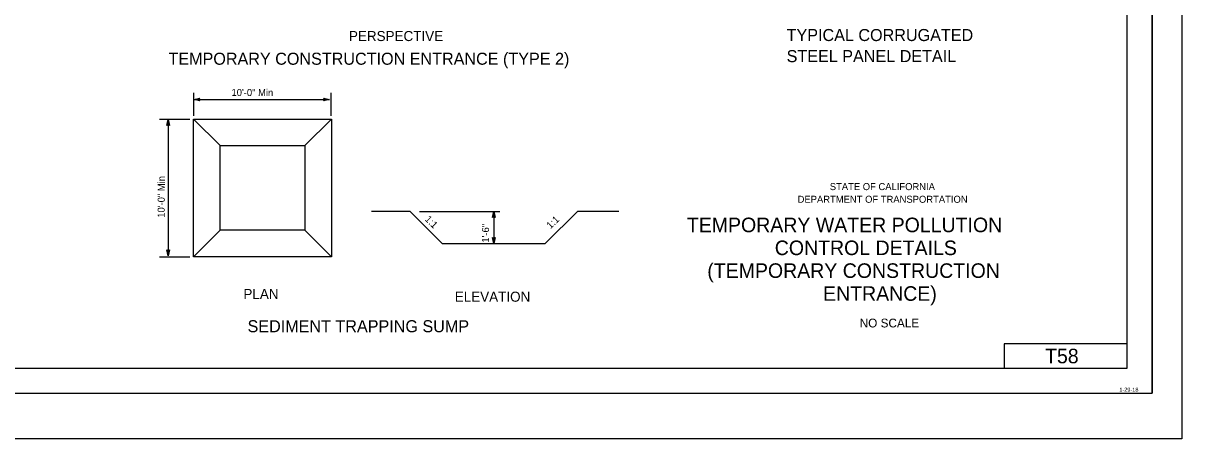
# Model space of a CAD drawing. Extents: x -894 to 866, y -476 to 714.
# Drawn here: x -286 to 866, y -476 to -63 of the extents above; entities that cross this region are included whole.
import ezdxf

# ---------------------------------------------------------------- set-up
doc = ezdxf.new("R2010")
doc.units = 0
for name, color, linetype in [('10 Sheet Format', 7, 'Continuous'), ('56 Stage 3 Anno', 7, 'Continuous'), ('57 Undefined', 7, 'Continuous'), ('60 Nongeo Data', 7, 'Continuous')]:
    doc.layers.add(name, color=color, linetype=linetype)

msp = doc.modelspace()

# ---------------------------------------------------------------- linework, layer by layer
at = {"layer": '10 Sheet Format'}
for p, q in [((836.5, 669), (836.5, -431)), ((811.5, -406), (811.5, 644)), ((811.5, -381.9), (689.5, -381.9)), ((689.5, -381.9), (689.5, -406)), ((-813.5, -406), (811.5, -406)), ((-863.5, -431), (836.5, -431))]:
    msp.add_line(p, q, dxfattribs=at)
for points in [[(-894, 713.6), (866, 713.6), (866, -476.4), (-894, -476.4)], [(-863.5, -431), (836.5, -431), (836.5, 669), (-863.5, 669)]]:
    msp.add_lwpolyline(points, close=True, dxfattribs=at)
at = {"layer": '56 Stage 3 Anno'}
for p, q in [((-116.5, -132.1), (-116.5, -155)), ((-116.3, -138.5), (-110.4, -137.2)), ((-116.3, -138.5), (-110.4, -137.2)), ((-115, -138.5), (-110.7, -137.5)), ((-115, -138.5), (-110.7, -137.5)), ((-113.6, -138.5), (-110.8, -137.9)), ((-113.6, -138.5), (-110.8, -137.9)), ((-110.4, -137.2), (-111.2, -138.5)), ((-110.4, -137.2), (-111.2, -138.5)), ((-110.4, -137.2), (-110.4, -137.2)), ((-110.4, -137.2), (-110.4, -137.2)), ((13.7, -138.5), (12.9, -137.2)), ((12.9, -137.2), (12.9, -137.2)), ((12.9, -137.2), (18.8, -138.5)), ((13.1, -137.5), (17.5, -138.5)), ((13.4, -137.9), (16.1, -138.5)), ((13.6, -138.2), (14.8, -138.5)), ((20, -132.1), (20, -155)), ((-116.3, -138.5), (18.8, -138.5)), ((-110.4, -139.8), (-116.3, -138.5)), ((-116.3, -138.5), (-116.3, -138.5)), ((-110.4, -139.8), (-116.3, -138.5)), ((-116.3, -138.5), (-116.3, -138.5)), ((-110.7, -139.4), (-115, -138.5)), ((-110.7, -139.4), (-115, -138.5)), ((-110.9, -139.1), (-113.6, -138.5)), ((-110.9, -139.1), (-113.6, -138.5)), ((-112.3, -138.5), (-111.1, -138.2)), ((-112.3, -138.5), (-111.1, -138.2)), ((-111.1, -138.8), (-112.3, -138.5)), ((-111.1, -138.8), (-112.3, -138.5)), ((-111.2, -138.5), (-110.4, -139.8)), ((-111.2, -138.5), (-110.4, -139.8)), ((-110.4, -139.8), (-110.4, -139.8)), ((-110.4, -139.8), (-110.4, -139.8)), ((18.8, -138.5), (12.9, -139.8)), ((12.9, -139.8), (13.7, -138.5)), ((12.9, -139.8), (12.9, -139.8)), ((17.5, -138.5), (13.2, -139.4)), ((16.1, -138.5), (13.3, -139.1)), ((14.8, -138.5), (13.6, -138.7)), ((18.8, -138.5), (18.8, -138.5)), ((-150.3, -158), (-120.2, -158)), ((-143.1, -164.4), (-141.7, -158.5)), ((-143.1, -164.4), (-141.7, -158.5)), ((-142.7, -164.2), (-141.7, -159.8)), ((-142.7, -164.2), (-141.7, -159.8)), ((-142.3, -163.9), (-141.7, -161.2)), ((-142.3, -163.9), (-141.7, -161.2)), ((-141.7, -158.5), (-141.7, -294.1)), ((-141.7, -158.5), (-141.7, -158.5)), ((-141.7, -158.5), (-140.4, -164.4)), ((-141.7, -158.5), (-141.7, -158.5)), ((-141.7, -158.5), (-140.4, -164.4)), ((-141.7, -159.8), (-140.8, -164.1)), ((-141.7, -159.8), (-140.8, -164.1)), ((-141.7, -161.2), (-141.1, -164)), ((-141.7, -161.2), (-141.1, -164)), ((-141.7, -163.6), (-143.1, -164.4)), ((-141.7, -163.6), (-143.1, -164.4)), ((-143.1, -164.4), (-143.1, -164.4)), ((-143.1, -164.4), (-143.1, -164.4)), ((-142, -163.8), (-141.7, -162.6)), ((-142, -163.8), (-141.7, -162.6)), ((-141.7, -162.6), (-141.5, -163.7)), ((-141.7, -162.6), (-141.5, -163.7)), ((-140.4, -164.4), (-141.7, -163.6)), ((-140.4, -164.4), (-141.7, -163.6)), ((-140.4, -164.4), (-140.4, -164.4)), ((-140.4, -164.4), (-140.4, -164.4)), ((108.2, -250), (188, -250)), ((180.6, -255.9), (181.9, -250)), ((180.9, -255.7), (181.9, -251.3)), ((181.3, -255.4), (181.9, -252.7)), ((181.9, -250), (181.9, -281.9)), ((181.9, -250), (181.9, -250)), ((181.9, -250), (183.2, -255.9)), ((181.9, -251.3), (182.9, -255.7)), ((181.9, -252.7), (182.5, -255.5)), ((181.9, -255.1), (180.6, -255.9)), ((180.6, -255.9), (180.6, -255.9)), ((181.6, -255.3), (181.9, -254.1)), ((181.9, -254.1), (182.2, -255.2)), ((183.2, -255.9), (181.9, -255.1)), ((183.2, -255.9), (183.2, -255.9)), ((181.9, -281.9), (180.6, -276)), ((180.6, -276), (180.6, -276)), ((180.6, -276), (181.9, -276.8)), ((181.9, -280.5), (180.9, -276.2)), ((181.9, -279.2), (181.3, -276.4)), ((181.9, -276.8), (183.2, -276)), ((183.2, -276), (181.9, -281.9)), ((182.9, -276.2), (181.9, -280.6)), ((183.2, -276), (183.2, -276)), ((181.9, -277.8), (181.6, -276.6)), ((182.5, -276.5), (181.9, -279.2)), ((182.2, -276.6), (181.9, -277.8)), ((181.9, -281.9), (181.9, -281.9)), ((-150.3, -295.2), (-120.2, -295.2)), ((-141.7, -294.1), (-143, -288.2)), ((-143, -288.2), (-143, -288.2)), ((-143, -288.2), (-141.7, -289)), ((-141.7, -292.7), (-142.7, -288.4)), ((-141.7, -291.4), (-142.3, -288.6)), ((-141.7, -290), (-142, -288.8)), ((-141.7, -289), (-140.4, -288.2)), ((-140.4, -288.2), (-141.7, -294.1)), ((-140.8, -288.4), (-141.7, -292.7)), ((-141.1, -288.6), (-141.7, -291.4)), ((-141.5, -288.8), (-141.7, -290)), ((-141.7, -294.1), (-141.7, -294.1)), ((-140.4, -288.2), (-140.4, -288.2))]:
    msp.add_line(p, q, dxfattribs=at)
at = {"layer": '60 Nongeo Data'}
for p, q in [((-90.1, -184.5), (-116.4, -158.2)), ((-5.8, -184.5), (20.5, -158.2)), ((60.4, -249.6), (98.4, -249.6)), ((98.4, -249.6), (130.7, -281.9)), ((233.1, -281.9), (265.4, -249.6)), ((265.4, -249.6), (306.2, -249.6)), ((-116.4, -295.1), (-90.1, -268.7)), ((-5.8, -268.7), (20.5, -295.1)), ((130.7, -281.9), (233.1, -281.9))]:
    msp.add_line(p, q, dxfattribs=at)
for points in [[(20.5, -295.1), (-116.4, -295.1), (-116.4, -158.2), (20.5, -158.2)], [(-5.8, -268.7), (-90.1, -268.7), (-90.1, -184.5), (-5.8, -184.5)]]:
    msp.add_lwpolyline(points, close=True, dxfattribs=at)

# ---------------------------------------------------------------- texts
at = {"layer": '10 Sheet Format'}
for s, height, p in [('STATE OF CALIFORNIA', 7, (516, -228.8)), ('DEPARTMENT OF TRANSPORTATION', 7, (484, -241.4)), ('TEMPORARY WATER POLLUTION', 14.5, (373.9, -270.7)), ('CONTROL DETAILS', 14.5, (461.3, -293.5)), ('(TEMPORARY CONSTRUCTION', 14.5, (394.2, -316.2)), ('ENTRANCE)', 14.5, (509.3, -339)), ('NO SCALE', 8.75, (545.7, -365.5)), ('1-29-18', 4, (803.8, -429.5))]:
    msp.add_text(s, height=height, dxfattribs=at).set_placement(p)
at = {"layer": '57 Undefined'}
for s, height, p in [('TYPICAL CORRUGATED', 12, (473.1, -80.4)), ('PERSPECTIVE', 10, (38, -80.4)), ('TEMPORARY CONSTRUCTION ENTRANCE (TYPE 2)', 12, (-141.4, -104)), ('STEEL PANEL DETAIL', 12, (473.1, -101.4)), ('PLAN', 10, (-66.9, -337.2)), ('ELEVATION', 10, (143.2, -339.9)), ('SEDIMENT TRAPPING SUMP', 12, (-62.8, -370.3))]:
    msp.add_text(s, height=height, dxfattribs=at).set_placement(p)
for s, rotation, p in [('10\'-0" Min', 359.6363, (-78.8, -135)), ('10\'-0" Min', 89.6363, (-145.2, -256.3)), ('1:1', 315.6656, (112.9, -258.4)), ('1\'-6"', 89.6363, (177.2, -281.1)), ('1:1', 43.2552, (238.3, -267.8))]:
    msp.add_text(s, height=7, rotation=rotation, dxfattribs=at).set_placement(p)
at = {"layer": '60 Nongeo Data'}
msp.add_text('T58', height=14.5, dxfattribs=at).set_placement((730, -401.2))

doc.saveas('drawing.dxf')
